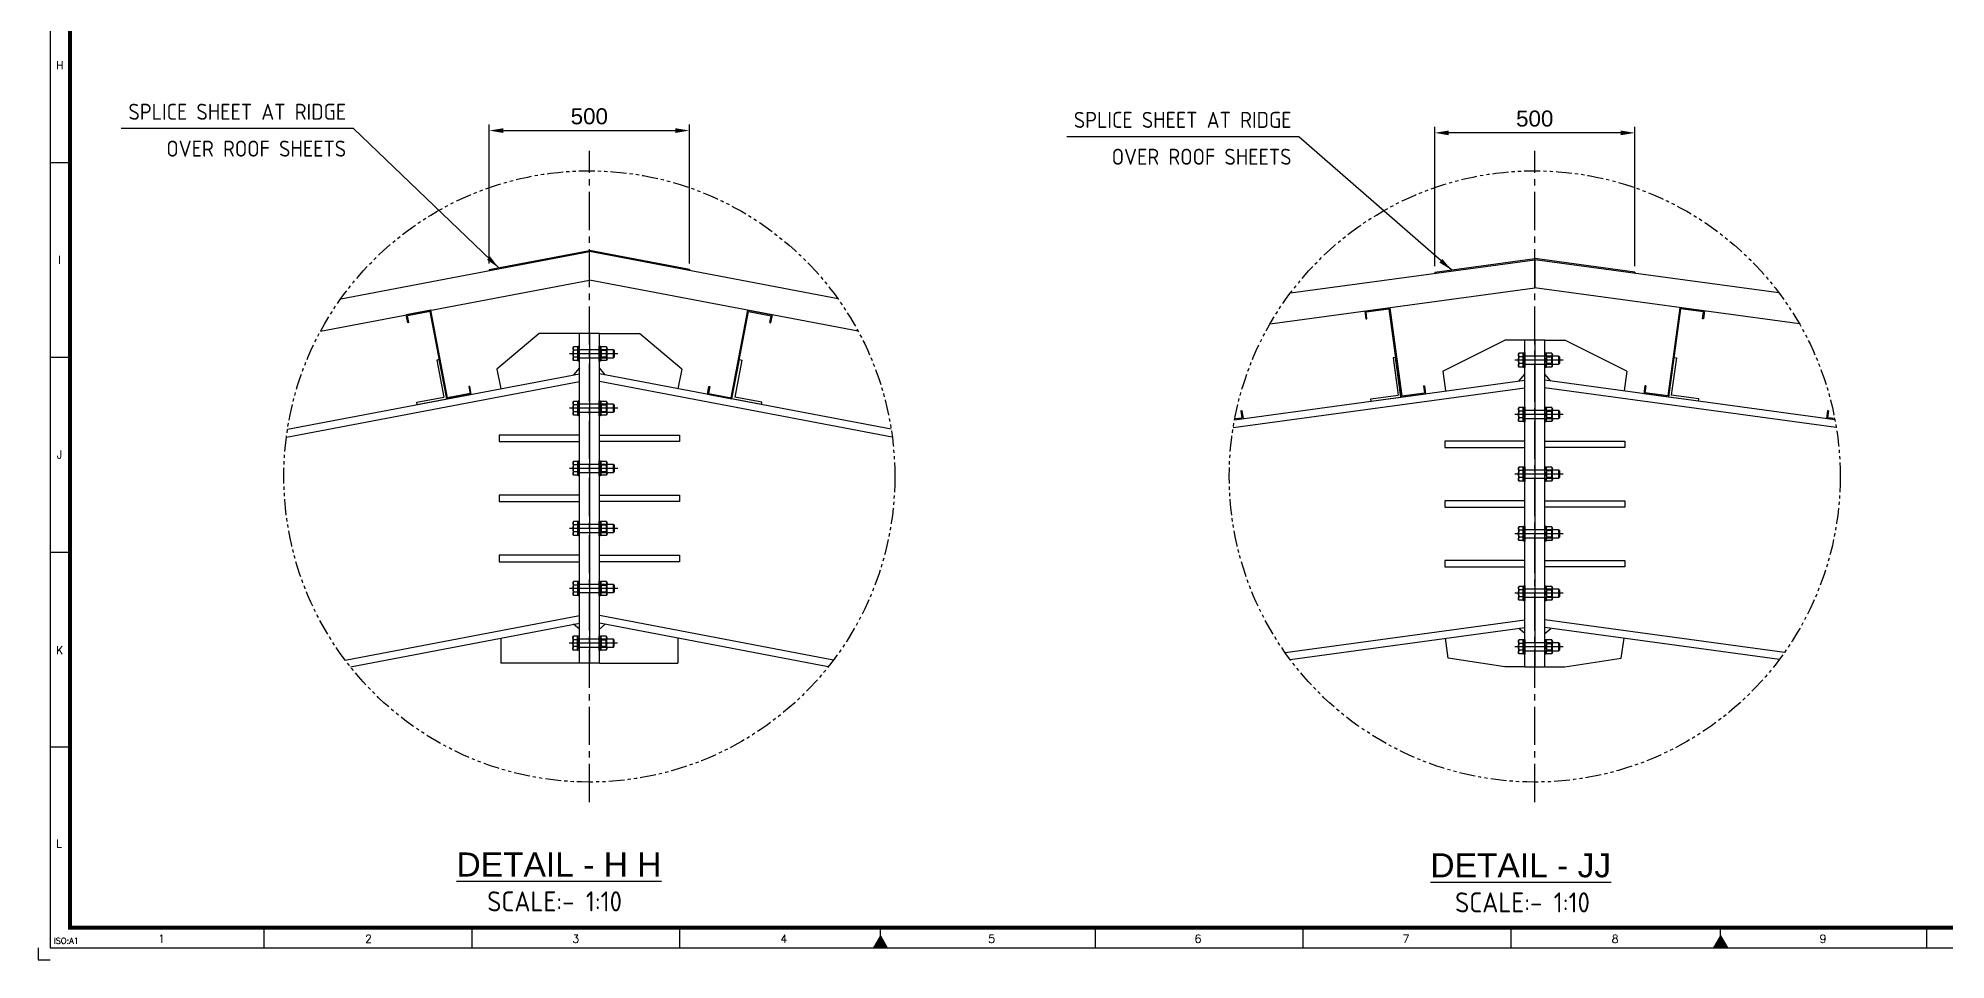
# Model space of a CAD drawing. Header units: millimetres. Extents: x -1055 to 11244, y -20673 to 2560.
# Drawn here: x -1055.4 to -578.6, y 1967.1 to 2197.3 of the extents above; entities that cross this region are included whole.
import ezdxf
from ezdxf.enums import TextEntityAlignment as Align

# ---------------------------------------------------------------- set-up
doc = ezdxf.new("R2010")
doc.units = ezdxf.units.MM
doc.linetypes.add('CENTER2', pattern=[28.575, 19.05, -3.175, 3.175, -3.175])
doc.linetypes.add('PHANTOM2', pattern=[31.75, 15.875, -3.175, 3.175, -3.175, 3.175, -3.175])
for name, color, linetype in [('BORDER', 6, 'Continuous'), ('MAIN-1', 7, 'Continuous'), ('MAIN-2', 7, 'Continuous')]:
    doc.layers.add(name, color=color, linetype=linetype)
doc.styles.add('ACISOTS', font='isocp.shx')
doc.styles.add('ROMANS', font='romans.shx', dxfattribs={"width": 0.8})
doc.styles.get("Standard").update_dxf_attribs({"font": 'arial.ttf'})
doc.dimstyles.new('ISO-25', dxfattribs={"dimtxt": 4, "dimasz": 3.5, "dimexe": 1.5, "dimexo": 1.5, "dimgap": 1.5, "dimtad": 1, "dimtxsty": 'Standard', "dimcen": 0, "dimadec": 0, "dimazin": 0, "dimtfac": 1, "dimtmove": 0, "dimatfit": 3, "dimfxl": 1, "dimarcsym": 0})

# ---------------------------------------------------------------- blocks, each defined once
blk = doc.blocks.new('A1B')
at = {"layer": 'BORDER', "color": 1}
for p, q in [((3, 199.17), (8, 199.17)), ((3, 150.51), (8, 150.51)), ((3, 101.84), (8, 101.84)), ((3, 53.17), (8, 53.17)), ((56.44, 8), (56.44, 3)), ((108.38, 8), (108.38, 3)), ((160.31, 8), (160.31, 3)), ((264.19, 8), (264.19, 3)), ((316.12, 8), (316.12, 3)), ((368.06, 8), (368.06, 3)), ((471.94, 8), (471.94, 3))]:
    blk.add_line(p, q, dxfattribs=at)
at = {"layer": 'BORDER'}
for p, q in [((210.5, 6), (208.77, 3)), ((210.5, 5), (210.5, 8)), ((210.5, 5), (210.5, 8)), ((210.5, 3), (210.5, 8)), ((210.5, 6), (212.23, 3)), ((420.5, 6), (418.77, 3)), ((420.5, 5), (420.5, 8)), ((420.5, 3), (420.5, 8)), ((420.5, 6), (422.23, 3))]:
    blk.add_line(p, q, dxfattribs=at)
blk.add_lwpolyline([(837, 3), (837, 590), (3, 590), (3, 3)], close=True, dxfattribs=at)
at = {"layer": 'BORDER', "const_width": 1}
blk.add_lwpolyline([(8, 8), (832, 8), (832, 585), (8, 585)], close=True, dxfattribs=at)
at = {"layer": 'BORDER', "color": 1}
blk.add_lwpolyline([(0, 3), (0, 0), (3, 0)], dxfattribs=at)
at = {"layer": 'BORDER'}
for points in [[(212.23, 3), (208.77, 3), (210.5, 6)], [(422.23, 3), (418.77, 3), (420.5, 6)]]:
    blk.add_solid(points, dxfattribs=at)
at = {"layer": 'BORDER', "color": 1, "style": 'ROMANS'}
for s, height, p in [('H', 2, (5.43, 222.46)), ('I', 2, (5.31, 173.82)), ('J', 2, (5.33, 125.23)), ('K', 2, (5.38, 76.36)), ('L', 2, (5.2, 28.07)), ('ISO:A1', 1.5, (7.03, 4)), ('1', 2, (30.81, 4.25)), ('2', 2, (82.56, 4.25)), ('3', 2, (134.41, 4.25)), ('4', 2, (186.37, 4.25)), ('5', 2, (238.32, 4.25)), ('6', 2, (289.89, 4.25)), ('7', 2, (341.88, 4.25)), ('8', 2, (394.13, 4.25)), ('9', 2, (446.1, 4.25))]:
    blk.add_text(s, height=height, dxfattribs=at).set_placement(p, align=Align.CENTER)
blk = doc.blocks.new('A$7E962F10107A')
for p, q in [((60, 2.5), (60, 225)), ((60, 225), (122.5, 225)), ((62.5, 0), (62.5, 222.5)), ((62.5, 222.5), (120, 222.5)), ((120, 205), (120, 222.5)), ((120, 205), (122.5, 205)), ((122.5, 205), (122.5, 225)), ((0, 0), (0, 20)), ((0, 20), (2.5, 20)), ((0, 0), (62.5, 0)), ((2.5, 20), (2.5, 2.5)), ((2.5, 2.5), (60, 2.5))]:
    blk.add_line(p, q)
blk = doc.blocks.new('A$7E9618111B23AC')
at = {"layer": 'MAIN-1'}
for p, q in [((0, 14.5), (3.6, 16)), ((0, 14.5), (0.5, 14.7)), ((0, 1.5), (0, 14.5)), ((0.5, 1.3), (0, 1.5)), ((3.6, 0), (0, 1.5)), ((0.5, 14.7), (1, 14.9)), ((1, 1.1), (0.5, 1.3)), ((1, 14.9), (1.5, 15.1)), ((1.5, 0.9), (1, 1.1)), ((1.5, 15.1), (1.9, 15.2)), ((1.9, 0.8), (1.5, 0.9)), ((1.9, 15.2), (2.4, 15.3)), ((2.4, 0.7), (1.9, 0.8)), ((2.4, 15.3), (2.8, 15.4)), ((2.8, 0.6), (2.4, 0.7)), ((2.8, 15.4), (3.3, 15.4)), ((3.3, 0.6), (2.8, 0.6)), ((3.3, 15.4), (3.7, 15.5)), ((3.7, 0.5), (3.3, 0.6)), ((31, 16), (3.6, 16)), ((3.6, 0), (31, 0)), ((3.7, 15.5), (4.1, 15.5)), ((4.1, 0.5), (3.7, 0.5)), ((4.1, 15.5), (4.5, 15.5)), ((4.5, 0.5), (4.1, 0.5)), ((4.5, 15.5), (5, 15.5)), ((5, 0.5), (4.5, 0.5)), ((5, 15.5), (5.4, 15.4)), ((5.4, 0.6), (5, 0.5)), ((5.4, 15.4), (5.8, 15.4)), ((5.8, 0.6), (5.4, 0.6)), ((5.8, 15.4), (6.3, 15.3)), ((6.3, 0.7), (5.8, 0.6)), ((6.3, 15.3), (6.7, 15.2)), ((6.7, 0.8), (6.3, 0.7)), ((6.7, 15.2), (7.2, 15.1)), ((7.2, 0.9), (6.7, 0.8)), ((7.2, 15.1), (7.7, 14.9)), ((7.7, 1.1), (7.2, 0.9)), ((7.7, 14.9), (8.1, 14.7)), ((8.1, 1.3), (7.7, 1.1)), ((8.1, 14.7), (8.7, 14.5)), ((8.7, 1.5), (8.1, 1.3)), ((8.7, 14.5), (9.7, 14.7)), ((8.7, 1.5), (8.7, 14.5)), ((9.7, 1.3), (8.7, 1.5)), ((9.7, 14.7), (10.7, 14.9)), ((10.7, 1.1), (9.7, 1.3)), ((10.7, 14.9), (11.6, 15.1)), ((11.6, 0.9), (10.7, 1.1)), ((11.6, 15.1), (12.6, 15.2)), ((12.6, 0.8), (11.6, 0.9)), ((12.6, 15.2), (13.5, 15.3)), ((13.5, 0.7), (12.6, 0.8)), ((13.5, 15.3), (14.3, 15.4)), ((14.3, 0.6), (13.5, 0.7)), ((14.3, 15.4), (15.2, 15.4)), ((15.2, 0.6), (14.3, 0.6)), ((15.2, 15.4), (16, 15.5)), ((16, 0.5), (15.2, 0.6)), ((16, 15.5), (16.9, 15.5)), ((16.9, 0.5), (16, 0.5)), ((16.9, 15.5), (17.7, 15.5)), ((17.7, 0.5), (16.9, 0.5)), ((17.7, 15.5), (18.6, 15.5)), ((18.6, 0.5), (17.7, 0.5)), ((18.6, 15.5), (19.4, 15.4)), ((19.4, 0.6), (18.6, 0.5)), ((19.4, 15.4), (20.3, 15.4)), ((20.3, 0.6), (19.4, 0.6)), ((20.3, 15.4), (21.2, 15.3)), ((21.2, 0.7), (20.3, 0.6)), ((21.2, 15.3), (22.1, 15.2)), ((22.1, 0.8), (21.2, 0.7)), ((22.1, 15.2), (23, 15.1)), ((23, 0.9), (22.1, 0.8)), ((23, 15.1), (24, 14.9)), ((24, 1.1), (23, 0.9)), ((24, 14.9), (25, 14.7)), ((25, 1.3), (24, 1.1)), ((25, 14.7), (26, 14.5)), ((26, 1.5), (25, 1.3)), ((26, 14.5), (26.5, 14.7)), ((26, 1.5), (26, 14.5)), ((26.5, 1.3), (26, 1.5)), ((26.5, 14.7), (27, 14.9)), ((27, 1.1), (26.5, 1.3)), ((27, 14.9), (27.5, 15.1)), ((27.5, 0.9), (27, 1.1)), ((27.5, 15.1), (27.9, 15.2)), ((27.9, 0.8), (27.5, 0.9)), ((27.9, 15.2), (28.4, 15.3)), ((28.4, 0.7), (27.9, 0.8)), ((28.4, 15.3), (28.8, 15.4)), ((28.8, 0.6), (28.4, 0.7)), ((28.8, 15.4), (29.2, 15.4)), ((29.2, 0.6), (28.8, 0.6)), ((29.2, 15.4), (29.7, 15.5)), ((29.7, 0.5), (29.2, 0.6)), ((29.7, 15.5), (30.1, 15.5)), ((30.1, 0.5), (29.7, 0.5)), ((30.1, 15.5), (30.5, 15.5)), ((30.5, 0.5), (30.1, 0.5)), ((30.5, 15.5), (30.9, 15.5)), ((30.9, 0.5), (30.5, 0.5)), ((30.9, 15.5), (31.4, 15.4)), ((31.4, 0.6), (30.9, 0.5)), ((31, 16), (34.6, 14.5)), ((34.6, 1.5), (31, 0)), ((31.4, 15.4), (31.8, 15.4)), ((31.8, 0.6), (31.4, 0.6)), ((31.8, 15.4), (32.2, 15.3)), ((32.2, 0.7), (31.8, 0.6)), ((32.2, 15.3), (32.7, 15.2)), ((32.7, 0.8), (32.2, 0.7)), ((32.7, 15.2), (33.2, 15.1)), ((33.2, 0.9), (32.7, 0.8)), ((33.2, 15.1), (33.6, 14.9)), ((33.6, 1.1), (33.2, 0.9)), ((33.6, 14.9), (34.1, 14.7)), ((34.1, 1.3), (33.6, 1.1)), ((34.1, 14.7), (34.6, 14.5)), ((34.6, 1.5), (34.1, 1.3)), ((34.6, 1.5), (34.6, 14.5))]:
    blk.add_line(p, q, dxfattribs=at)
at = {"layer": 'MAIN-2'}
for p, q in [((0.5, 14.7), (0, 14.5)), ((0, 1.5), (0.5, 1.3)), ((1, 14.9), (0.5, 14.7)), ((0.5, 1.3), (1, 1.1)), ((1.5, 15.1), (1, 14.9)), ((1, 1.1), (1.5, 0.9)), ((1.9, 15.2), (1.5, 15.1)), ((1.5, 0.9), (1.9, 0.8)), ((2.4, 15.3), (1.9, 15.2)), ((1.9, 0.8), (2.4, 0.7)), ((2.8, 15.4), (2.4, 15.3)), ((2.4, 0.7), (2.8, 0.6)), ((3.3, 15.4), (2.8, 15.4)), ((2.8, 0.6), (3.3, 0.6)), ((3.7, 15.5), (3.3, 15.4)), ((3.3, 0.6), (3.7, 0.5)), ((4.1, 15.5), (3.7, 15.5)), ((3.7, 0.5), (4.1, 0.5)), ((4.5, 15.5), (4.1, 15.5)), ((4.1, 0.5), (4.5, 0.5)), ((5, 15.5), (4.5, 15.5)), ((4.5, 0.5), (5, 0.5)), ((5.4, 15.4), (5, 15.5)), ((5, 0.5), (5.4, 0.6)), ((5.8, 15.4), (5.4, 15.4)), ((5.4, 0.6), (5.8, 0.6)), ((6.3, 15.3), (5.8, 15.4)), ((5.8, 0.6), (6.3, 0.7)), ((6.7, 15.2), (6.3, 15.3)), ((6.3, 0.7), (6.7, 0.8)), ((7.2, 15.1), (6.7, 15.2)), ((6.7, 0.8), (7.2, 0.9)), ((7.7, 14.9), (7.2, 15.1)), ((7.2, 0.9), (7.7, 1.1)), ((8.7, 14.6), (7.3, 16)), ((7.3, 0), (8.7, 1.4)), ((8.1, 14.7), (7.7, 14.9)), ((7.7, 1.1), (8.1, 1.3)), ((8.7, 14.5), (8.1, 14.7)), ((8.1, 1.3), (8.7, 1.5)), ((9.7, 14.7), (8.7, 14.5)), ((26, 14.6), (8.7, 14.6)), ((8.7, 1.4), (8.7, 14.6)), ((8.7, 14.6), (26, 14.6)), ((8.7, 1.5), (8.7, 14.5)), ((8.7, 1.5), (9.7, 1.3)), ((26, 1.4), (8.7, 1.4)), ((8.7, 1.4), (26, 1.4)), ((10.7, 14.9), (9.7, 14.7)), ((9.7, 1.3), (10.7, 1.1)), ((11.6, 15.1), (10.7, 14.9)), ((10.7, 1.1), (11.6, 0.9)), ((12.6, 15.2), (11.6, 15.1)), ((11.6, 0.9), (12.6, 0.8)), ((13.5, 15.3), (12.6, 15.2)), ((12.6, 0.8), (13.5, 0.7)), ((14.3, 15.4), (13.5, 15.3)), ((13.5, 0.7), (14.3, 0.6)), ((15.2, 15.4), (14.3, 15.4)), ((14.3, 0.6), (15.2, 0.6)), ((16, 15.5), (15.2, 15.4)), ((15.2, 0.6), (16, 0.5)), ((16.9, 15.5), (16, 15.5)), ((16, 0.5), (16.9, 0.5)), ((17.7, 15.5), (16.9, 15.5)), ((16.9, 0.5), (17.7, 0.5)), ((18.6, 15.5), (17.7, 15.5)), ((17.7, 0.5), (18.6, 0.5)), ((19.4, 15.4), (18.6, 15.5)), ((18.6, 0.5), (19.4, 0.6)), ((20.3, 15.4), (19.4, 15.4)), ((19.4, 0.6), (20.3, 0.6)), ((21.2, 15.3), (20.3, 15.4)), ((20.3, 0.6), (21.2, 0.7)), ((22.1, 15.2), (21.2, 15.3)), ((21.2, 0.7), (22.1, 0.8)), ((23, 15.1), (22.1, 15.2)), ((22.1, 0.8), (23, 0.9)), ((24, 14.9), (23, 15.1)), ((23, 0.9), (24, 1.1)), ((25, 14.7), (24, 14.9)), ((24, 1.1), (25, 1.3)), ((26, 14.5), (25, 14.7)), ((25, 1.3), (26, 1.5)), ((27.3, 16), (26, 14.6)), ((26.5, 14.7), (26, 14.5)), ((26, 14.6), (26, 1.4)), ((26, 1.5), (26, 14.5)), ((26, 1.5), (26.5, 1.3)), ((26, 1.4), (27.3, 0)), ((27, 14.9), (26.5, 14.7)), ((26.5, 1.3), (27, 1.1)), ((27.5, 15.1), (27, 14.9)), ((27, 1.1), (27.5, 0.9)), ((27.9, 15.2), (27.5, 15.1)), ((27.5, 0.9), (27.9, 0.8)), ((28.4, 15.3), (27.9, 15.2)), ((27.9, 0.8), (28.4, 0.7)), ((28.8, 15.4), (28.4, 15.3)), ((28.4, 0.7), (28.8, 0.6)), ((29.2, 15.4), (28.8, 15.4)), ((28.8, 0.6), (29.2, 0.6)), ((29.7, 15.5), (29.2, 15.4)), ((29.2, 0.6), (29.7, 0.5)), ((30.1, 15.5), (29.7, 15.5)), ((29.7, 0.5), (30.1, 0.5)), ((30.5, 15.5), (30.1, 15.5)), ((30.1, 0.5), (30.5, 0.5)), ((30.9, 15.5), (30.5, 15.5)), ((30.5, 0.5), (30.9, 0.5)), ((31.4, 15.4), (30.9, 15.5)), ((30.9, 0.5), (31.4, 0.6)), ((31.8, 15.4), (31.4, 15.4)), ((31.4, 0.6), (31.8, 0.6)), ((32.2, 15.3), (31.8, 15.4)), ((31.8, 0.6), (32.2, 0.7)), ((32.7, 15.2), (32.2, 15.3)), ((32.2, 0.7), (32.7, 0.8)), ((33.2, 15.1), (32.7, 15.2)), ((32.7, 0.8), (33.2, 0.9)), ((33.6, 14.9), (33.2, 15.1)), ((33.2, 0.9), (33.6, 1.1)), ((34.1, 14.7), (33.6, 14.9)), ((33.6, 1.1), (34.1, 1.3)), ((34.6, 14.5), (34.1, 14.7)), ((34.1, 1.3), (34.6, 1.5))]:
    blk.add_line(p, q, dxfattribs=at)
blk = doc.blocks.new('A$7E9618112B2D312')
at = {"layer": 'MAIN-1'}
for p, q in [((0, 32.3), (1.3, 34.6)), ((0, 32.3), (0, 30.3)), ((0, 30.7), (0.1, 31.1)), ((0, 30.3), (0, 30.7)), ((0, 30.3), (0, 17.3)), ((0, 29.9), (0, 30.3)), ((0.1, 29.5), (0, 29.9)), ((0, 18.2), (0.1, 19)), ((0, 17.3), (0, 18.2)), ((0, 16.5), (0, 17.3)), ((0, 17.3), (0, 4.3)), ((0.1, 15.7), (0, 16.5)), ((0, 4.7), (0.1, 5.2)), ((0, 4.3), (0, 4.7)), ((0, 4.3), (0, 2.3)), ((0, 3.9), (0, 4.3)), ((0.1, 3.5), (0, 3.9)), ((1.3, 0), (0, 2.3)), ((0.1, 31.6), (0.2, 32)), ((0.1, 31.1), (0.1, 31.6)), ((0.1, 29.1), (0.1, 29.5)), ((0.2, 28.6), (0.1, 29.1)), ((0.1, 19.8), (0.2, 20.6)), ((0.1, 19), (0.1, 19.8)), ((0.1, 14.8), (0.1, 15.7)), ((0.2, 14), (0.1, 14.8)), ((0.1, 5.6), (0.2, 6)), ((0.1, 5.2), (0.1, 5.6)), ((0.1, 3.1), (0.1, 3.5)), ((0.2, 2.7), (0.1, 3.1)), ((0.2, 32), (0.3, 32.4)), ((0.3, 28.2), (0.2, 28.6)), ((0.2, 20.6), (0.3, 21.5)), ((0.3, 13.1), (0.2, 14)), ((0.2, 6), (0.3, 6.4)), ((0.3, 2.2), (0.2, 2.7)), ((0.3, 32.4), (0.5, 32.8)), ((0.5, 27.8), (0.3, 28.2)), ((0.3, 21.5), (0.5, 22.3)), ((0.5, 12.3), (0.3, 13.1)), ((0.3, 6.4), (0.5, 6.8)), ((0.5, 1.8), (0.3, 2.2)), ((0.5, 32.8), (0.6, 33.3)), ((0.6, 27.4), (0.5, 27.8)), ((0.5, 22.3), (0.6, 23.2)), ((0.6, 11.4), (0.5, 12.3)), ((0.5, 6.8), (0.6, 7.3)), ((0.6, 1.4), (0.5, 1.8)), ((0.6, 33.3), (0.8, 33.7)), ((0.8, 26.9), (0.6, 27.4)), ((0.6, 23.2), (0.8, 24.1)), ((0.8, 10.5), (0.6, 11.4)), ((0.6, 7.3), (0.8, 7.7)), ((0.8, 0.9), (0.6, 1.4)), ((0.8, 33.7), (1.1, 34.2)), ((1.1, 26.5), (0.8, 26.9)), ((0.8, 24.1), (1.1, 25)), ((1.1, 9.6), (0.8, 10.5)), ((0.8, 7.7), (1.1, 8.2)), ((1.1, 0.5), (0.8, 0.9)), ((1.1, 34.2), (1.3, 34.6)), ((1.3, 26), (1.1, 26.5)), ((1.1, 25), (1.3, 26)), ((1.3, 8.7), (1.1, 9.6)), ((1.1, 8.2), (1.3, 8.7)), ((1.3, 0), (1.1, 0.5)), ((11.7, 34.6), (1.3, 34.6)), ((11.7, 26), (1.3, 26)), ((11.7, 8.7), (1.3, 8.7)), ((11.7, 0), (1.3, 0)), ((11.7, 26), (11.7, 34.6)), ((12.4, 31.4), (11.7, 32.1)), ((11.7, 8.7), (11.7, 26)), ((11.7, 0), (11.7, 8.7)), ((11.7, 2.5), (12.4, 3.2)), ((12.5, 31.4), (12.4, 31.4)), ((12.4, 31.4), (12.4, 3.2)), ((12.4, 3.2), (12.5, 3.2)), ((12.5, 31.4), (12.5, 3.2)), ((13.6, 27.3), (13.3, 27.3)), ((13.3, 27.3), (13.3, 17.3)), ((13.3, 17.3), (13.3, 7.3)), ((13.3, 7.3), (13.6, 7.3)), ((15, 26), (13.6, 27.3)), ((13.6, 27.3), (13.6, 7.3)), ((13.6, 7.3), (15, 8.7)), ((101.1, 27.3), (15, 27.3)), ((15, 27.3), (15, 7.3)), ((15, 7.3), (101.1, 7.3)), ((102.5, 26), (101.1, 27.3)), ((101.1, 27.3), (101.1, 7.3)), ((101.1, 7.3), (102.5, 8.7)), ((102.5, 26), (102.5, 8.7))]:
    blk.add_line(p, q, dxfattribs=at)
for centre, start, end in [((13.3, 28.1), 180, 270), ((13.3, 6.5), 90, 180)]:
    blk.add_arc(centre, 0.8, start, end, dxfattribs=at)
at = {"layer": 'MAIN-2'}
for p, q in [((0.1, 31.1), (0, 30.7)), ((0, 30.7), (0, 30.3)), ((0, 30.3), (0, 29.9)), ((0, 29.9), (0.1, 29.5)), ((0.1, 19), (0, 18.2)), ((0, 18.2), (0, 17.3)), ((0, 17.3), (0, 16.5)), ((0, 16.5), (0.1, 15.7)), ((0.1, 5.2), (0, 4.7)), ((0, 4.7), (0, 4.3)), ((0, 4.3), (0, 3.9)), ((0, 3.9), (0.1, 3.5)), ((0.2, 32), (0.1, 31.6)), ((0.1, 31.6), (0.1, 31.1)), ((0.1, 29.5), (0.1, 29.1)), ((0.1, 29.1), (0.2, 28.6)), ((0.2, 20.6), (0.1, 19.8)), ((0.1, 19.8), (0.1, 19)), ((0.1, 15.7), (0.1, 14.8)), ((0.1, 14.8), (0.2, 14)), ((0.2, 6), (0.1, 5.6)), ((0.1, 5.6), (0.1, 5.2)), ((0.1, 3.5), (0.1, 3.1)), ((0.1, 3.1), (0.2, 2.7)), ((0.3, 32.4), (0.2, 32)), ((0.2, 28.6), (0.3, 28.2)), ((0.3, 21.5), (0.2, 20.6)), ((0.2, 14), (0.3, 13.1)), ((0.3, 6.4), (0.2, 6)), ((0.2, 2.7), (0.3, 2.2)), ((0.5, 32.8), (0.3, 32.4)), ((0.3, 28.2), (0.5, 27.8)), ((0.5, 22.3), (0.3, 21.5)), ((0.3, 13.1), (0.5, 12.3)), ((0.5, 6.8), (0.3, 6.4)), ((0.3, 2.2), (0.5, 1.8)), ((0.6, 33.3), (0.5, 32.8)), ((0.5, 27.8), (0.6, 27.4)), ((0.6, 23.2), (0.5, 22.3)), ((0.5, 12.3), (0.6, 11.4)), ((0.6, 7.3), (0.5, 6.8)), ((0.5, 1.8), (0.6, 1.4)), ((0.8, 33.7), (0.6, 33.3)), ((0.6, 27.4), (0.8, 26.9)), ((0.8, 24.1), (0.6, 23.2)), ((0.6, 11.4), (0.8, 10.5)), ((0.8, 7.7), (0.6, 7.3)), ((0.6, 1.4), (0.8, 0.9)), ((1.1, 34.2), (0.8, 33.7)), ((0.8, 26.9), (1.1, 26.5)), ((1.1, 25), (0.8, 24.1)), ((0.8, 10.5), (1.1, 9.6)), ((1.1, 8.2), (0.8, 7.7)), ((0.8, 0.9), (1.1, 0.5)), ((1.3, 34.6), (1.1, 34.2)), ((1.1, 26.5), (1.3, 26)), ((1.3, 26), (1.1, 25)), ((1.1, 9.6), (1.3, 8.7)), ((1.3, 8.7), (1.1, 8.2)), ((1.1, 0.5), (1.3, 0)), ((11.7, 26), (1.3, 26)), ((11.7, 8.7), (1.3, 8.7)), ((12.4, 3.2), (12.4, 31.4)), ((13.3, 17.3), (13.3, 27.3)), ((13.3, 7.3), (13.3, 17.3)), ((13.6, 7.3), (13.6, 27.3)), ((101.1, 7.3), (101.1, 27.3))]:
    blk.add_line(p, q, dxfattribs=at)
blk = doc.blocks.new('A$7E9618112DD2D8')
for points in [[(15.6, 0), (12.5, 0), (12.5, 37), (15.6, 37)], [(68.8, 0), (65.6, 0), (65.6, 37), (68.8, 37)]]:
    blk.add_lwpolyline(points, close=True)
blk.add_blockref('A$7E9618112B2D312', (0, 1.2))
at = {"rotation": 90}
blk.add_blockref('A$7E9618111B23AC', (84.8, 1.2), dxfattribs=at)
blk = doc.blocks.new('A$7E96199382A383')
at = {"color": 3, "linetype": 'CENTER2', "ltscale": 0.25}
blk.add_line((1.209, 0.185), (0, 0.185), dxfattribs=at)
at = {"xscale": 0.01, "yscale": 0.01, "zscale": 0.01}
blk.add_blockref('A$7E9618112DD2D8', (0.092, 0), dxfattribs=at)
blk = doc.blocks.new('A$7E964C333BE')
for p, q in [((0, 0), (0, 1.5)), ((0, 1.5), (2, 1.5)), ((2, 1.38), (0.12, 1.38)), ((0.12, 0), (0.12, 1.38)), ((2, 1.5), (2, 1.38)), ((0, 0), (0.12, 0))]:
    blk.add_line(p, q)
blk = doc.blocks.new('*D28722')
at = {"color": 0, "lineweight": -2}
for p, q in [((-942.6, 2140.96), (-942.6, 2175.69)), ((-892.6, 2140.96), (-892.6, 2175.69)), ((-939.1, 2174.19), (-896.1, 2174.19))]:
    blk.add_line(p, q, dxfattribs=at)
at = {"color": 0}
for points in [[(-939.1, 2174.77), (-939.1, 2173.6), (-942.6, 2174.19)], [(-896.1, 2173.6), (-896.1, 2174.77), (-892.6, 2174.19)]]:
    blk.add_solid(points, dxfattribs=at)
at = {"layer": 'Defpoints', "color": 0}
for p in [(-892.6, 2174.19), (-942.6, 2139.46), (-892.6, 2139.46)]:
    blk.add_point(p, dxfattribs=at)
at = {"color": 0, "insert": (-917.6, 2177.73), "char_height": 4, "attachment_point": 5}
blk.add_mtext('500', dxfattribs=at)
blk = doc.blocks.new('*D28723')
at = {"color": 0, "lineweight": -2}
for p, q in [((-706.31, 2140.29), (-706.31, 2175.12)), ((-656.31, 2140.29), (-656.31, 2175.12)), ((-659.81, 2173.62), (-702.81, 2173.62))]:
    blk.add_line(p, q, dxfattribs=at)
at = {"color": 0}
for points in [[(-702.81, 2174.2), (-702.81, 2173.03), (-706.31, 2173.62)], [(-659.81, 2173.03), (-659.81, 2174.2), (-656.31, 2173.62)]]:
    blk.add_solid(points, dxfattribs=at)
at = {"layer": 'Defpoints', "color": 0}
for p in [(-706.31, 2173.62), (-706.31, 2138.79), (-656.31, 2138.79)]:
    blk.add_point(p, dxfattribs=at)
at = {"color": 0, "insert": (-681.31, 2177.16), "char_height": 4, "attachment_point": 5}
blk.add_mtext('500', dxfattribs=at)

msp = doc.modelspace()

# ---------------------------------------------------------------- linework, layer by layer
at = {"color": 3, "linetype": 'CENTER2', "ltscale": 0.5}
for p, q in [((-917.595944, 2006.455553), (-917.595944, 2169.14168)), ((-681.306428, 2006.455553), (-681.306428, 2169.14168))]:
    msp.add_line(p, q, dxfattribs=at)
at = {"color": 3}
for p, q in [((-979.746215, 2132.133785), (-917.595944, 2143.967875)), ((-942.595944, 2139.462094), (-917.595944, 2144.222366)), ((-892.595944, 2139.462094), (-917.595944, 2144.222366)), ((-855.445673, 2132.133785), (-917.595944, 2143.967875)), ((-917.595944, 2143.967875), (-917.595944, 2143.967875)), ((-917.595944, 2136.842107), (-917.595944, 2143.967875)), ((-742.357519, 2133.635585), (-681.306428, 2141.941471)), ((-706.306428, 2138.792571), (-681.30643, 2142.193774)), ((-656.306428, 2138.792922), (-681.30643, 2142.193774)), ((-620.256054, 2133.636539), (-681.306428, 2141.941471)), ((-681.306428, 2141.941471), (-681.306428, 2134.883448)), ((-984.783626, 2124.04884), (-917.595944, 2136.842107)), ((-850.408262, 2124.04884), (-917.595944, 2136.842107)), ((-747.472634, 2125.881376), (-681.306428, 2134.883448)), ((-615.136953, 2125.875696), (-681.330128, 2134.880224)), ((-930.095944, 2123.461828), (-940.678202, 2114.632575)), ((-920.095944, 2123.461828), (-930.095944, 2123.461828)), ((-920.095944, 2041.148011), (-920.095944, 2123.461828)), ((-915.095944, 2123.461828), (-920.095944, 2123.461828)), ((-917.595944, 2123.461828), (-917.595944, 2041.148011)), ((-915.095944, 2041.148011), (-915.095944, 2123.461828)), ((-915.095944, 2123.461828), (-905.095944, 2123.461828)), ((-894.513686, 2114.632575), (-905.095944, 2123.461828)), ((-704.297909, 2114.09418), (-688.806428, 2121.836031)), ((-683.806428, 2121.836031), (-688.806428, 2121.836031)), ((-678.806428, 2121.836031), (-683.806428, 2121.836031)), ((-683.806428, 2040.227804), (-683.806428, 2121.836031)), ((-681.306428, 2121.836031), (-681.306428, 2040.227804)), ((-678.806428, 2040.227804), (-678.806428, 2121.836031)), ((-678.806428, 2121.836031), (-673.806428, 2121.836031)), ((-658.314948, 2114.09418), (-673.806428, 2121.836031)), ((-993.025203, 2099.575302), (-920.095944, 2113.461828)), ((-940.678202, 2114.632575), (-939.742951, 2109.720824)), ((-920.095944, 2114.961828), (-921.56947, 2113.181253)), ((-913.622419, 2113.181253), (-915.095944, 2114.961828)), ((-842.166686, 2099.575302), (-915.095944, 2113.461828)), ((-894.513686, 2114.632575), (-895.448937, 2109.720824)), ((-704.297909, 2114.09418), (-703.623856, 2109.139823)), ((-685.292735, 2111.633816), (-683.806428, 2113.336031)), ((-677.320121, 2111.633816), (-678.806428, 2113.336031)), ((-658.314948, 2114.09418), (-658.989, 2109.139823)), ((-993.30955, 2097.581932), (-920.095944, 2111.522601)), ((-841.882338, 2097.581932), (-915.095944, 2111.522601)), ((-756.668075, 2100.000481), (-683.782837, 2109.916693)), ((-756.322657, 2101.970024), (-683.806428, 2111.836031)), ((-605.944781, 2100.000481), (-678.83002, 2109.916693)), ((-606.2902, 2101.970024), (-678.806428, 2111.836031)), ((-920.095944, 2068.095988), (-940.095944, 2068.095988)), ((-915.095944, 2068.095988), (-895.095944, 2068.095988)), ((-978.631806, 2041.941371), (-920.095944, 2053.087238)), ((-977.324455, 2040.251079), (-920.095944, 2051.148011)), ((-920.095944, 2049.648011), (-921.56947, 2050.867436)), ((-856.560082, 2041.941371), (-915.095944, 2053.087238)), ((-857.867433, 2040.251079), (-915.095944, 2051.148011)), ((-913.622419, 2050.867436), (-915.095944, 2049.648011)), ((-743.716374, 2043.829741), (-683.806428, 2051.980633)), ((-618.896482, 2043.829741), (-678.806428, 2051.980633)), ((-939.742951, 2047.407007), (-939.742951, 2041.148011)), ((-895.448937, 2047.407007), (-895.448937, 2041.148011)), ((-742.4462, 2042.080003), (-683.806428, 2050.058085)), ((-702.949804, 2042.407519), (-703.623856, 2047.361876)), ((-683.806428, 2048.558085), (-685.292735, 2049.855869)), ((-620.166656, 2042.080003), (-678.806428, 2050.058085)), ((-678.806428, 2048.558085), (-677.320121, 2049.855869)), ((-659.663052, 2042.407519), (-658.989, 2047.361876)), ((-920.095944, 2041.148011), (-939.742951, 2041.148011)), ((-915.095944, 2041.148011), (-920.095944, 2041.148011)), ((-915.095944, 2041.148011), (-895.448937, 2041.148011)), ((-688.806428, 2040.227804), (-702.949804, 2042.407519)), ((-673.806428, 2040.227804), (-659.663052, 2042.407519)), ((-683.806428, 2040.227804), (-688.806428, 2040.227804)), ((-683.806428, 2040.227804), (-678.806428, 2040.227804)), ((-678.806428, 2040.227804), (-673.806428, 2040.227804))]:
    msp.add_line(p, q, dxfattribs=at)
for p, q in [((-942.595944, 2139.462094), (-942.549182, 2139.216506)), ((-892.595944, 2139.462094), (-892.642707, 2139.216506)), ((-706.306428, 2138.792571), (-706.272727, 2138.544853)), ((-656.306428, 2138.792922), (-656.340126, 2138.545203)), ((-754.723987, 2104.205952), (-754.476269, 2104.239655)), ((-754.723987, 2104.205952), (-754.488069, 2102.471927)), ((-754.476269, 2104.239655), (-754.206648, 2102.257912)), ((-608.136587, 2104.239655), (-608.406208, 2102.257912)), ((-607.888869, 2104.205952), (-608.136587, 2104.239655)), ((-607.888869, 2104.205952), (-608.124788, 2102.471927)), ((-756.322657, 2101.970024), (-754.206648, 2102.257912)), ((-756.273261, 2102.229048), (-754.488069, 2102.471927)), ((-606.2902, 2101.970024), (-608.406208, 2102.257912)), ((-606.339595, 2102.229048), (-608.124788, 2102.471927))]:
    msp.add_line(p, q)
for points in [[(-940.095944, 2096.513851), (-920.095944, 2096.513851), (-920.095944, 2098.113851), (-940.095944, 2098.113851)], [(-895.095944, 2096.513851), (-915.095944, 2096.513851), (-915.095944, 2098.113851), (-895.095944, 2098.113851)], [(-703.806428, 2095.025168), (-683.806428, 2095.025168), (-683.806428, 2096.625168), (-703.806428, 2096.625168)], [(-658.806428, 2095.025168), (-678.806428, 2095.025168), (-678.806428, 2096.625168), (-658.806428, 2096.625168)], [(-920.095944, 2083.105101), (-940.095944, 2083.105101), (-940.095944, 2081.505101), (-920.095944, 2081.505101)], [(-895.095944, 2081.505101), (-915.095944, 2081.505101), (-915.095944, 2083.105101), (-895.095944, 2083.105101)], [(-703.806428, 2080.133622), (-683.806428, 2080.133622), (-683.806428, 2081.733622), (-703.806428, 2081.733622)], [(-658.806428, 2080.133622), (-678.806428, 2080.133622), (-678.806428, 2081.733622), (-658.806428, 2081.733622)], [(-920.095944, 2068.095988), (-940.095944, 2068.095988), (-940.095944, 2066.495988), (-920.095944, 2066.495988)], [(-895.095944, 2066.495988), (-915.095944, 2066.495988), (-915.095944, 2068.095988), (-895.095944, 2068.095988)], [(-703.806428, 2065.242097), (-683.806428, 2065.242097), (-683.806428, 2066.842097), (-703.806428, 2066.842097)], [(-658.806428, 2065.242097), (-678.806428, 2065.242097), (-678.806428, 2066.842097), (-658.806428, 2066.842097)]]:
    msp.add_lwpolyline(points, close=True, dxfattribs=at)
at = {"color": 3, "linetype": 'PHANTOM2', "ltscale": 0.25}
for centre in [(-917.595944, 2087.798616), (-681.306428, 2087.798616)]:
    msp.add_circle(centre, 76.343064, dxfattribs=at)

# ---------------------------------------------------------------- block references
msp.add_blockref('A1B', (-1055.359448, 1967.056595))
at = {"color": 3}
for name, p, xscale, yscale, zscale, rotation in [('A$7E962F10107A', (-947.110579, 2108.317947), -0.09999999999999999, 0.1, 0.1, 10.78068829933153), ('A$7E962F10107A', (-888.081309, 2108.317947), 0.1, 0.1, 0.1, 349.2193117006685), ('A$7E962F10107A', (-723.749623, 2129.108949), -0.1, 0.1, 0.1, 187.7476587559401), ('A$7E962F10107A', (-638.863233, 2129.108949), 0.1, 0.1, 0.1, 172.2523412440599), ('A$7E964C333BE', (-722.202695, 2106.612127), -5, 5, 5, 277.7476587558636), ('A$7E964C333BE', (-640.410161, 2106.612127), 5, 5, 5, 82.25234124413645), ('A$7E964C333BE', (-960.617896, 2105.746007), -4.999999999999995, 5, 5, 280.7806882994393), ('A$7E964C333BE', (-874.573992, 2105.746007), 4.999999999999995, 5, 5, 79.21931170053905)]:
    msp.add_blockref(name, p, dxfattribs=dict(at, xscale=xscale, yscale=yscale, zscale=zscale, rotation=rotation))
at = {"color": 3, "xscale": 10, "yscale": 10, "zscale": 10}
for p in [(-922.579402, 2116.611828), (-686.289886, 2114.986031), (-922.579402, 2102.968226), (-686.289886, 2101.42093), (-922.579402, 2087.959476), (-686.289886, 2086.529395), (-922.579402, 2072.950545), (-686.289886, 2071.637859), (-922.579402, 2057.941613), (-686.289886, 2056.757007), (-922.613474, 2044.298011), (-686.289886, 2043.377804)]:
    msp.add_blockref('A$7E96199382A383', p, dxfattribs=at)

# ---------------------------------------------------------------- texts
at = {"color": 3, "style": 'ACISOTS'}
for s, insert, char_height, attachment_point in [('SPLICE SHEET AT RIDGE', (-978.381246, 2176.878594), 4, 9), ('SPLICE SHEET AT RIDGE', (-742.09173, 2174.850001), 4, 9), ('OVER ROOF SHEETS', (-978.381246, 2167.677743), 4, 9), ('OVER ROOF SHEETS', (-742.09173, 2165.64915), 4, 9), ('SCALE:- 1:10', (-926.282976, 1981.644494), 5, 5), ('SCALE:- 1:10', (-684.36383, 1981.395043), 5, 5)]:
    msp.add_mtext(s, dxfattribs=dict(at, insert=insert, char_height=char_height, attachment_point=attachment_point))
at = {"color": 3, "char_height": 6, "attachment_point": 5}
for s, insert in [('{\\LDETAIL - H H}', (-925.185193, 1990.869075)), ('{\\LDETAIL - JJ}', (-684.806978, 1990.619624))]:
    msp.add_mtext(s, dxfattribs=dict(at, insert=insert))

# ---------------------------------------------------------------- dimensions: what is measured, and where the dimension line sits
at = {"color": 3}
for base, p1, p2, picture, middle in [((-892.595944, 2174.188301), (-942.595944, 2139.462094), (-892.595944, 2139.462094), '*D28722', (-917.595944, 2174.188301)), ((-706.306428, 2173.617935), (-656.306428, 2138.792922), (-706.306428, 2138.792571), '*D28723', (-681.306428, 2173.617935))]:
    dim = msp.add_linear_dim(base=base, p1=p1, p2=p2, dimstyle='ISO-25', override={"dimtxt": 4, "dimdec": 0, "dimlfac": 10}, dxfattribs=at)
    dim.commit()
    dim.dimension.update_dxf_attribs({"geometry": picture, "text_midpoint": middle, "dimtype": 160})

# ---------------------------------------------------------------- leaders
for points in [[(-940.248395, 2139.909093), (-976.536642, 2174.694693), (-1034.579546, 2174.694693)], [(-702.116191, 2139.362645), (-740.247126, 2172.666101), (-798.29003, 2172.666101)]]:
    msp.add_leader(points, dimstyle='ISO-25', override={"dimgap": 1.5, "dimtad": 0}, dxfattribs=at)

doc.saveas('drawing.dxf')
